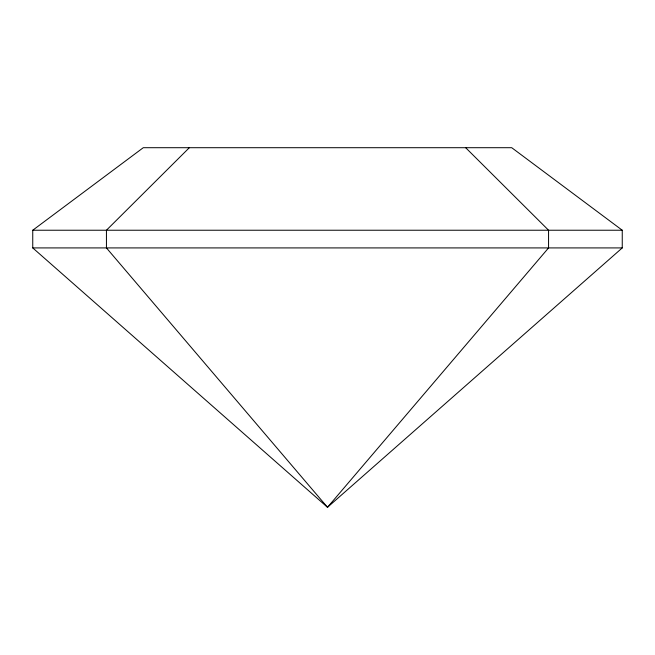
<?xml version="1.0" encoding="UTF-8"?>
<svg xmlns="http://www.w3.org/2000/svg" width="655" height="655" viewBox="0 0 655 655"><rect width="100%" height="100%" fill="white"/><g stroke="black" fill="none" stroke-linecap="round" stroke-linejoin="round"><path stroke-width="0.98" d="M189.336 147.703L106.438 230.232L106.438 247.917L327.5 507.298L622.25 247.917L622.25 230.232L511.719 147.703L143.281 147.703L32.75 230.232L32.75 247.917L327.5 507.298L548.562 247.917L548.562 230.232L465.664 147.703M32.75 230.232L622.25 230.232M32.75 247.917L622.25 247.917"/></g></svg>
